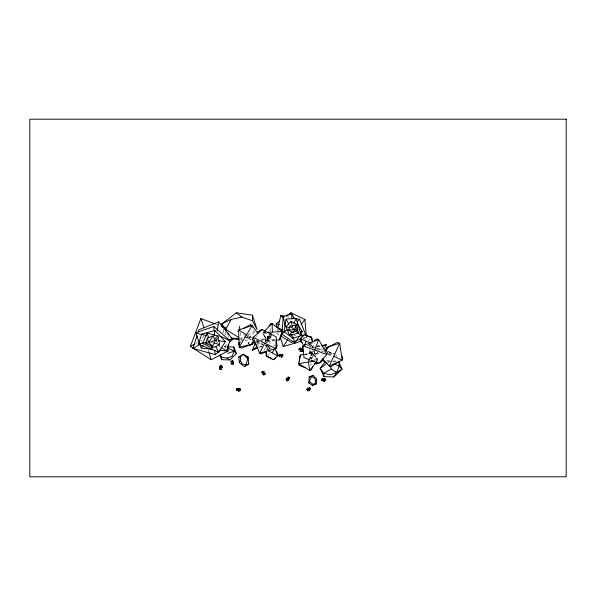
<?xml version="1.0" encoding="UTF-8"?>
<svg xmlns="http://www.w3.org/2000/svg" width="596" height="596" viewBox="0 0 596 596"><rect width="100%" height="100%" fill="white"/><g stroke="black" fill="none" stroke-linecap="round" stroke-linejoin="round"><path stroke-width="0.45" stroke-dasharray="2.98 2.23" d="M228.156 337.582L228.164 335.786M269.101 346.06L266.107 345.918L266.211 343.609M266.107 345.918L266.181 344.935L268.066 345.531L266.144 345.419L267.746 349.137M269.936 331.205L270.182 327.882M270.018 344.317L270.189 342.536L264.602 338.945L261.756 340.234M243.958 335.637L244.077 334.542L244.509 334.915M311.231 358.963L312.587 356.922L312.632 352.892L311 355.834L311.835 352.497L313.31 353.227L312.833 357.257L311.35 359.135M267.53 337.329L267.678 336.3L269.861 336.3L267.678 338.267L267.53 337.329L269.861 336.3M216.311 338.699L215.894 341.091L217.749 337.999M267.343 340.711L267.962 337.329L271.843 333.827L272.379 334.043L268.379 338.982L267.887 341.061L266.501 340.167L267.433 336.219L270.815 332.829L272.379 334.043M216.43 341.962L217.175 338.357M312.408 352.787L311.686 356.214L309.227 359.485M277.125 330.668L277.565 328.88M203.743 335.57L202.245 339.921L200.658 340.793M310.769 358.948L312.11 358.174L310.479 357.295L309.57 359.641L309.637 359.172L310.106 359.336M315.932 360.438L317.109 358.047L312.565 353.003L310.851 352.385L304.772 354.546M247.772 344.518L249.344 341.784L249.635 343.303M312.118 347.766L314.628 342.991M255.677 337.306L256.593 335.809M268.379 338.982L269.094 337.835L267.135 340.577L267.641 336.584L270.815 332.829M309.22 360.692L308.177 359.984L311.581 354.62M275.129 339.839L268.848 341.285L267.209 340.472L263.283 334.937L265.205 331.95M308.348 341.128L310.203 338.342M215.826 340.808L217.734 337.939M264.013 350.18L267.053 345.725M267.88 355.305L269.496 353.391M269.541 338.945L271.545 336.509L269.474 336.01L269.541 338.945L271.091 337.947L269.474 336.01L271.091 337.947M318.018 352.616L315.336 354.218L308.713 353.681L312.93 348.913M256.369 341.731L258.776 339.087M254.522 332.195L246.215 340.837L244.427 340.554M249.486 344.421L247.981 343.028L249.344 341.784M224.401 346.686L227.21 344.242M313.258 350.545L311.283 352.229L309.376 351.29L309.339 349.502M310.479 357.295L309.57 359.641L309.011 357.593L312.11 358.174M222.524 332.851L223.947 331.793M224.729 348.295L226.093 347.282L223.351 346.604M327.912 362.539L329.312 361.496L331.86 361.407M216.758 342.76L218.151 341.731M314.36 360.036L317.109 358.047L310.851 352.385M266.248 342.842L268.394 341.389M266.181 344.935L265.026 345.702L270.323 347.103M240.136 332.568L240.926 338.856L243.228 337.522M247.847 334.863L254.768 330.862M268.848 341.285L263.283 334.937L266.978 332.866M195.89 343.408L197.477 342.536M317.839 352.616L314.807 354.218L313.816 350.917M288.956 325.684L290.513 324.947M313.906 348.079L316.394 346.969M317.221 346.604L320.536 345.62M311.544 347.565L314.688 346.73M258.545 347.543L261.853 346.298M307.305 345.643L312.267 343.46L308.907 344.637M308.713 353.681L314.375 351.245L314.807 354.218L321.11 353.413M261.137 340.562L265.131 339.012L267.492 342.685M317.296 346.425L318.875 345.866L321.646 348.332M303.185 338.185L306.567 337.008M256.526 342.141L259.573 341.128M293.239 336.166L295.623 335.377M271.59 348.392L266.412 349.986L269.891 349.204M304.765 355.037L312.565 353.003L317.653 360.349L315.962 360.655M257.025 343.512L260.124 346.842L261.763 346.462M304.377 354.307L312.565 353.003M265.578 332.426L263.007 332.59L267.209 340.472L275.196 339.348M316.334 346L318.875 345.866M267.209 340.472L274.577 340.16M332.71 361.377L338.655 361.161M260.594 339.064L265.131 339.012L265.578 341.553M273.46 345.799L275.292 345.822M224.215 346.634L226.815 346.738M329.595 360.811L325.967 360.669L329.312 361.496M333.216 360.952L337.746 361.131M260.124 346.842L262.665 346.999M267.537 345.412L266.151 345.308L268.379 350.627M239.957 339.854L243.533 340.413M328.105 354.776L332.62 355.589M308.266 359.917L310.091 360.252M286.199 316.55L289.753 317.288M328.433 353.517L332.762 354.419M328.94 352.653L335.772 354.21M328.128 353.912L333.216 355.246M308.177 359.984L308.735 360.133M247.593 335.6L251.981 336.919M270.502 333.559L273.169 334.371M317.005 348.086L322.898 349.904M211.543 342.596L213.122 343.087M247.31 336.747L251.505 338.141M327.949 351.454L334.028 353.592M324.366 352.087L317.854 349.8L316.983 348.407L322.965 350.59M246.781 337.485L250.909 338.945M216.259 324.224L219.671 325.476M240.926 338.856L242.438 339.422M245.329 335.235L251.862 337.783M263.119 331.614L265.592 332.613M270.524 334.602L272.171 335.265M328.783 351.804L333.797 353.89M256.593 342.365L262.24 344.846M303.215 338.126L306.605 339.638L306.374 336.882M256.161 340.405L261.592 343.05L262.3 344.525L256.608 341.679M244.3 336.613L250.931 339.839L244.643 336.271M309.376 351.29L315.336 354.218L314.047 350.925M270.51 333.909L272.163 334.773M276.462 333.35L279.599 335.235M219.037 346.187L220.542 347.155M247.981 343.028L249.888 344.667M308.735 344.972L311.134 348.071M309.309 344.436L311.678 348.131M310.054 343.162L313.056 347.967L313.034 347.468M268.476 346.209L270.092 348.891M313.056 347.967L311.045 344.458L313.064 348.079M267.924 346.202L269.466 349.36M266.144 345.419L268.58 350.537M316.163 347.826L316.826 349.48M278.034 329.938L278.846 332.568M208.414 350.18L208.913 351.916M223.224 329.022L224.685 334.17M262.575 343.482L263.045 345.203M265.958 344.078L264.602 338.945L265.131 339.012L265.213 342.015M317.109 358.047L317.653 360.349M239.95 341.128L240.337 342.879M263.007 332.59L263.283 334.937M310.933 362.524L311.097 366.682M336.226 355.134L336.226 356.237M225.66 332.114L225.66 334.863M268.908 336.733L267.678 338.267L267.678 336.3L268.908 336.733"/><path stroke-width="0.89" d="M215.402 323.911L200.889 318.592L190.333 346.462L211.163 359.716L228.074 351.044L228.112 344.764M228.171 334.892L228.186 333.097M309.287 389.21L309.309 387.244L310.523 388.801L308.803 390.142L309.309 387.244L310.523 388.801L309.287 389.21L308.803 390.142L309.279 390.127L307.424 387.854L306.821 389.598L307.32 390.03M262.493 371.815L262.464 373.781L264.676 371.844L262.91 371.301L261.517 371.874L262.464 373.781L262.91 371.301M316.491 383.898L316.655 379.22L313.004 375.338L309.168 376.895L308.892 382.923L312.498 385.694L316.491 383.898L312.498 384.189L309.294 381.336L311.544 376.635L313.004 375.338M271.724 358.479L266.799 356.587L266.203 355.544L266.345 351.834M299.296 361.772L299.565 356.401L300.742 354.888L303.468 354.456M239.406 362.696L240.359 360.483L240.62 356.572L243.175 354.21L247.981 356.855L248.755 364.096L244.464 366.659L239.406 362.696L238.743 357.079L243.175 354.21L247.794 358.822L245.969 364.841L244.464 366.659M299.348 336.204L295.02 342.953L281.908 334.192L283.189 316.632L291.571 313.727L294.357 318.413M232.745 362.152L232.842 360.856L230.943 361.362L233.409 362.964L232.842 360.856L230.943 361.362L233.409 362.964M286.244 379.883L286.408 378.043L288.762 379.801L287.101 381.12L286.244 379.883L288.762 379.801L288.3 379.89M301.516 351.633L301.74 349.122L299.706 351.245L301.516 351.633L302.85 350.94L301.74 349.122L301.77 349.591L298.872 349.442L300.265 348.049L301.807 349.591L298.872 349.442L300.265 348.049L300.824 349.226M292.569 332.739L294.953 329.64L295.378 325.125L290.066 326.422L288.568 330.02L292.569 332.739L297.009 330.84L295.378 325.125M247.794 358.822L247.981 356.855M314.561 363.411L316.342 363.903L316.588 362.241M281.252 334.17L280.515 338.595L279.181 339.958L276.417 340.078M281.55 332.397L281.99 329.744L277.065 327.167M284.001 331.488L286.073 319.151L296.175 318.309L301.226 335.548L292.822 338.334L284.001 331.488L287.235 329.834M217.167 330.668L218.702 321.862L199.019 329.677L198.185 332.225M214.061 335.459L214.947 330.549L201.783 334.043L198.282 344.257L218.732 352.102L225.377 341.679L214.947 330.549M314.889 384.077L315.589 380.911L316.655 379.22M300.742 354.888L298.671 363.62L299.118 365.355L305.174 367.687M288.3 379.92L288.099 376.992L289.649 378.207L288.3 379.92L288.099 376.992L289.649 378.207L288.546 378.907M278.004 327.085L280.858 315.448L284.419 316.185M205.955 343.654L207.401 337.947L212.988 336.062L215.38 340.182L212.712 346.291L205.955 343.654L215.38 340.182M308.892 382.923L309.294 381.336M325.818 350.597L326.474 348.042L328.091 346.857L339.69 343.311L342.216 360.148L329.223 366.063L322.54 358.807M219.931 366.749L219.373 368.857L221.272 369.364L219.931 366.749L221.272 369.364L219.373 368.857L220.11 367.784M220.192 350.351L215.275 354.635L192.91 348.369L197.075 335.623M219.343 350.18L226.577 351.022L229.952 340.741L213.867 326.526L195.674 332.769L201.262 348.079L212.109 349.345M301.881 342.521L299.915 339.72L300.31 338.603L304.668 334.587L311.835 337.917L312.125 341.612M279.181 339.958L282.236 331.525L281.99 329.744M302.962 351.461L302.105 348.809L302.999 345.822L314.733 350.023L318.689 339.556L316.714 339.012L314.412 340.554M257.971 333.566L252.168 325.587L238.586 329.968L239.152 346.976L251.087 344.793L252.831 343.803L253.456 342.164M227.679 346.775L233.744 347.006L234.228 351.096L232.082 356.356L226.905 358.121L221.436 356.959L220.028 354.903M324.917 362.055L320.194 368.291L324.03 376.657L333.887 376.933L336.628 372.575L339.243 366.153L338.751 361.995M202.64 343.326L207.058 333.075L217.965 335.988L219.656 344.808L212.154 348.071L202.64 343.326L206.939 341.888M293.955 323.315L296.175 318.309M256.958 348.243L252.205 350.344L255.051 343.989M304.198 345.665L306.202 341.307L310.531 342.849M326.243 350.835L328.091 346.857M233.379 362.942L233.587 362.517L230.764 363.344L232.135 364.581L233.587 362.517L233.639 364.648M237.834 331.503L238.586 329.968L246.55 334.818M312.796 366.823L311.231 370.012L309.734 370.399L298.671 363.62L314.278 360.96M276.216 341.292L277.118 345.844L275.888 348.705L264.721 343.184L259.58 353.123L261.48 353.897L265.6 351.774M324.47 348.347L326.34 344.771L322.19 345.382M238.631 337.433L225.66 329.372L231.144 319.419L241.849 317.124L252.436 320.715L257.07 329.536L252.436 315.172L236.441 312.84L221.764 323.866L222.733 327.301M295.184 327.301L296.815 324.604L290.96 321.333L286.043 326.817L289.559 335.377L298.447 333.164L296.815 324.604M268.893 351.2L272.193 352.817L274.681 348.72M251.087 344.793L253.382 341.054M300.794 333.954L302.232 331.704L297.136 323.106M269.049 325.975L270.495 323.732L272.029 323.516L282.236 331.525L267.291 332.315M289.559 335.377L292.092 331.465M323.047 359.209L321.073 362.271L318.733 363.225L310.911 360.23M201.262 348.079L203.154 345.166M280.47 337.828L283.182 346.596L287.741 339.765M212.712 346.291L208.645 342.544L212.988 336.062M301.04 324.656L304.906 319.463L290.841 312.744L287.168 315.507M299.915 339.72L303.468 334.982L304.668 334.587M316.342 363.903L317.713 363.292L317.042 362.04M316.521 361.779L309.734 370.399L308.363 362.033M237.99 389.099L236.761 390.633L236.761 388.667L238.944 388.667L236.761 390.633L236.761 388.667L237.99 389.099L238.944 388.667L238.564 388.376L238.624 391.311L240.173 390.313L240.628 388.875L238.564 388.376L240.173 390.313M280.56 355.037L279.33 356.572L279.33 354.605L281.513 354.605L279.33 356.572L279.33 354.605L280.56 355.037L281.513 354.605L281.133 354.322L281.193 357.257L282.742 356.252L282.616 355.603L281.193 357.257M323.211 379.309L321.982 380.844L321.982 378.877L324.164 378.877L321.982 380.844L321.982 378.877L323.211 379.309L324.164 378.877M257.517 333.104L259.834 330.288L262.262 329.61L269.683 333.484M238.624 391.311L239.577 390.216M323.844 381.522L325.401 380.524L325.848 379.086L323.784 378.587L323.844 381.522L324.798 380.427M318.733 363.225L326.861 354.613L327.495 352.325L325.222 349.524M275.345 358.196L274.182 359.425L272.946 359.671L266.203 355.544M264.296 331.294L272.029 323.516L272.424 331.987M296.987 321.855L299.542 319.307L306.232 336.166M219.663 355.134L221.757 359.708L229.833 359.932L236.478 353.607L233.744 347.006M333.887 376.933L341.992 369.207L338.99 361.966M281.908 334.192L284.918 331.495M229.311 342.409L232.82 339.355L218.702 321.862M214.59 338.848L217.965 335.988M262.262 329.61L253.196 337.232L252.309 339.429L256.168 345.524M252.205 350.344L256.898 346.738M277.222 327.308L276.142 323.799L279.815 321.035M225.37 330.728L226.785 329.67M327.211 363.061L320.194 368.291L323.635 373.305L324.03 376.657M272.946 359.671L277.729 356.192L278.25 355.127L276.216 351.357M336.934 362.629L331.085 366.719L329.223 366.063L339.69 343.311L337.239 342.447L326.474 348.042M219.954 366.778L219.559 367.047L222.412 367.739L221.846 365.981L220.58 365.177L219.559 367.047L221.846 365.981M336.628 372.575L331.16 368.998L323.635 373.305L330.303 374.728L336.628 372.575L341.992 369.207L339.243 366.153L334.281 363.821M192.91 348.369L199.749 344.458M190.333 346.462L194.303 344.279M244.114 328.113L250.387 324.716L252.168 325.587L239.152 346.976L241.492 348.124L252.831 343.803M231.144 319.419L221.764 323.866L225.66 329.372M307.35 391.013L309.279 390.127L306.821 389.598M322.548 346.395L326.34 344.771M227.605 353.435L234.228 351.096L236.478 353.607M293.88 341.426L291.347 342.313L281.163 336.181M295.571 340.837L300.652 339.072M283.182 346.596L301.405 341.18M238.743 357.079L240.62 356.572M248.755 364.096L245.969 364.841L242.11 363.888L240.359 360.483M198.282 344.257L203.333 342.938M309.168 376.895L311.544 376.635L314.584 377.901L315.589 380.911M300.459 331.838L302.232 331.704M228.328 339.653L232.82 339.355M288.568 330.02L294.953 329.64L297.009 330.84M263.38 373.752L265.347 373.707L263.842 374.973L262.441 373.305L265.347 373.707L263.842 374.973L263.38 373.752L262.441 373.305M315.284 363.404L316.737 363.381M231.047 338.044L239.13 338.707M218.061 340.666L225.377 341.679M231.911 338.588L239.063 339.713M293.314 318.018L299.542 319.307M286.043 326.817L290.096 327.703M283.197 354.821L281.133 354.322L282.742 356.252M306.024 335.637L311.127 336.949L311.835 337.917M276.142 323.799L279.636 324.798M195.674 332.769L201.567 334.773M221.377 326.101L225.646 327.673M213.882 342.678L219.656 344.808M201.783 334.043L206.76 335.921M314.733 350.023L326.861 354.613L318.689 339.556L302.999 345.822L303.967 357.578L308.311 359.239M300.876 334.602L303.319 335.63M306.202 341.307L300.31 338.603L303.506 345.613M333.745 356.244L342.216 360.148L342.782 358.539L341.903 355.998M227.694 348.027L234.228 351.096M219.321 335.719L229.952 340.741M264.721 343.184L253.196 337.232L259.58 353.123L275.888 348.705L276.283 336.919L272.983 335.198M226.569 350.135L228.074 351.044M272.193 352.817L277.729 356.192L275.099 348.042M226.905 358.121L229.833 359.932M221.295 347.639L226.577 351.022M290.066 326.422L294.953 329.64M295.579 331.212L298.447 333.164M326.064 362.957L323.196 360.803L322.756 359.47M297.851 332.911L301.226 335.548M236.441 312.84L241.849 317.124M324.142 378.9L323.784 378.587L325.401 380.524M250.387 324.716L253.65 327.8M280.858 315.448L283.122 318.048M221.19 365.937L222.412 367.739M286.073 319.151L288.799 323.993M215.663 346.522L218.732 352.102M210.939 345.01L212.154 348.071M207.058 333.075L208.794 337.88M200.889 318.592L204.078 327.852M293.284 337.776L295.02 342.953M311.127 336.949L312.513 341.15M290.96 321.333L292.591 326.645M291.645 334.416L292.822 338.334M209.159 352.78L211.163 359.716M207.401 337.947L208.645 342.544M330.549 366.495L331.16 368.998M283.189 316.632L285.201 326.109M265.905 352.258L266.799 356.587M257.554 331.503L257.837 332.873M214.679 350.165L215.275 354.635M239.354 326.28L239.801 329.871M221.436 356.959L221.757 359.708M290.841 312.744L291.027 314.502M304.906 319.463L306.299 335.965M291.571 313.727L292.003 319.002M213.867 326.526L214.21 330.817M312.498 384.189L312.498 385.694M252.436 315.172L252.436 320.715M239.123 342.76L239.123 344.726L239.123 342.76M566.2 119.2L29.8 119.2L29.8 476.8L566.2 476.8L566.2 119.2"/></g></svg>
